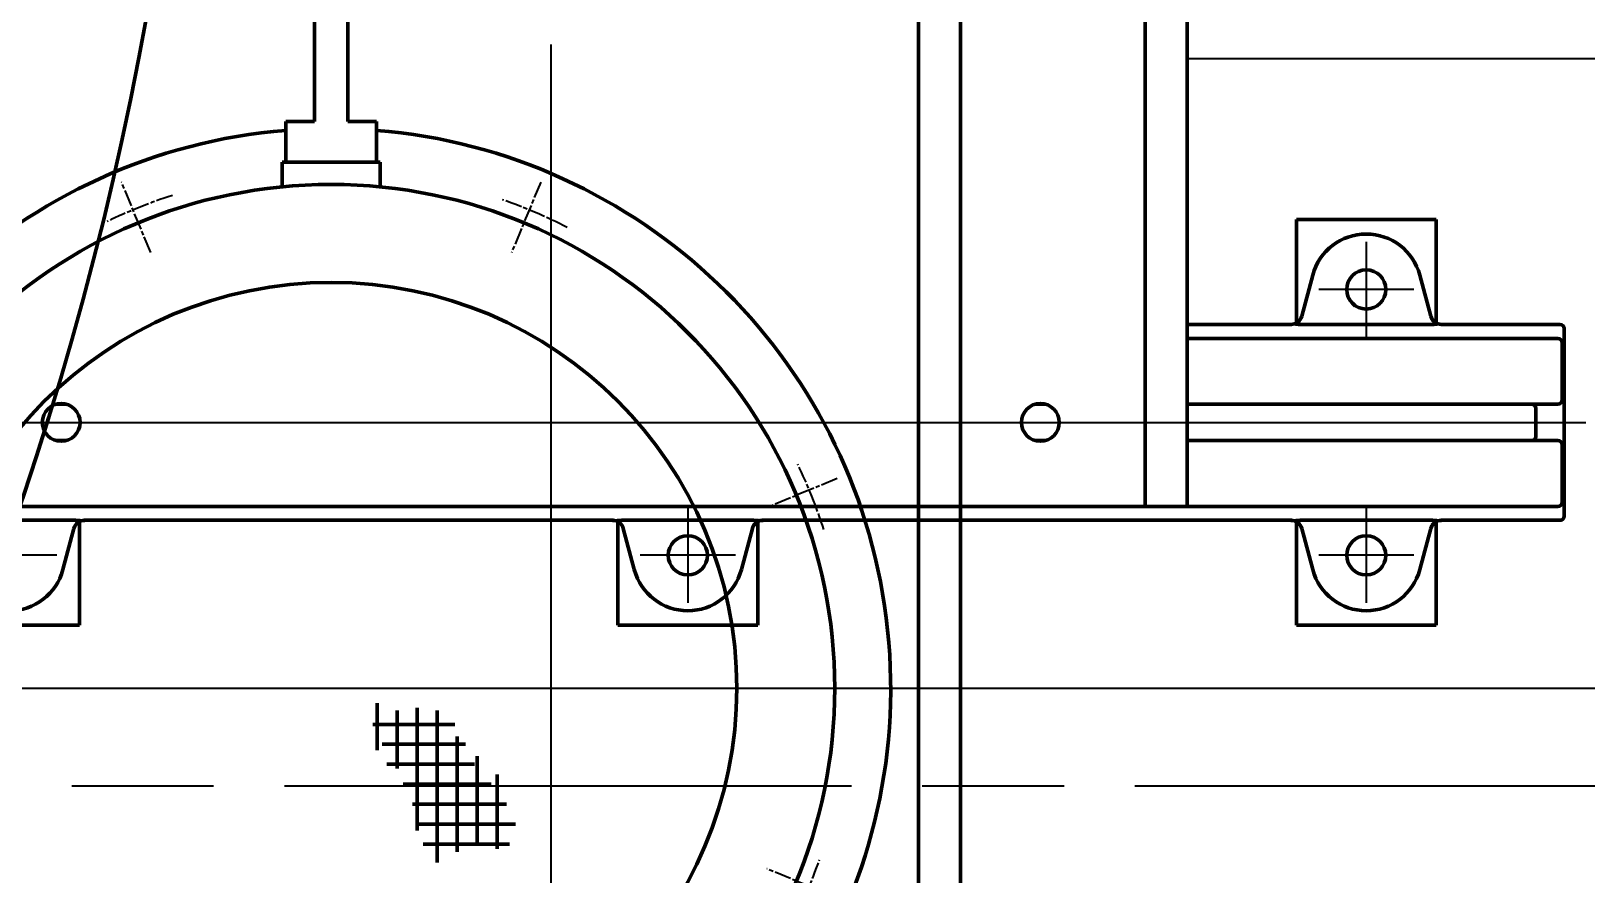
# Model space of a CAD drawing. Header units: millimetres. Extents: x 39335 to 110675, y -13954 to 36506.
# Drawn here: x 54859 to 55970, y 8291 to 8893 of the extents above; entities that cross this region are included whole.
import ezdxf

# ---------------------------------------------------------------- set-up
doc = ezdxf.new("R2010")
doc.units = ezdxf.units.MM
for name, pattern in [('AM_ISO02W050', [7.5, 6, -1.5]), ('AM_ISO08W050', [18, 12, -1.5, 3, -1.5]), ('EB_DASHDOT', [39, 30, -3, 3, -3])]:
    doc.linetypes.add(name, pattern=pattern)
for name, color, linetype, lineweight in [('AM_0', 7, 'Continuous', 50), ('AM_1', 14, 'Continuous', 50), ('AM_2', 5, 'Continuous', 50), ('AM_3', 6, 'AM_ISO02W050', 25), ('AM_5', 3, 'Continuous', 25), ('AM_7', 4, 'AM_ISO08W050', 25), ('CAXA1', 1, 'EB_DASHDOT', 25), ('RED', 1, 'Continuous', 9)]:
    doc.layers.add(name, color=color, linetype=linetype, lineweight=lineweight)
doc.styles.add('\\M+5B1EA\\M+5D7BC', font='', dxfattribs={"width": 0.667})
doc.styles.get("Standard").update_dxf_attribs({"font": 'ISOCP.SHX'})
doc.styles.get('\\M+5B1EA\\M+5D7BC').set_extended_font_data('FangSong_GB2312')
doc.dimstyles.new('\\M+5B1EA\\M+5D7BC', dxfattribs={"dimscale": 35, "dimtxt": 3.5, "dimasz": 4, "dimexe": 2, "dimexo": 0, "dimtad": 1, "dimdec": 1, "dimdsep": 46, "dimtxsty": '\\M+5B1EA\\M+5D7BC', "dimcen": 0, "dimdle": 6, "dimazin": 2, "dimtfac": 1, "dimtdec": 1, "dimtmove": 0, "dimatfit": 3, "dimfxl": 0, "dimtolj": 1, "dimtzin": 0, "dimarcsym": 0})
doc.dimstyles.new('AM_ISO$0', dxfattribs={"dimtxt": 3.5, "dimasz": 2.5, "dimexe": 1, "dimexo": 1, "dimgap": 1.5, "dimtad": 1, "dimdsep": 46, "dimtxsty": 'Standard', "dimcen": 0, "dimclrd": 256, "dimclre": 256, "dimclrt": 2, "dimadec": 0, "dimazin": 2, "dimtp": 0.1, "dimtm": 0.1, "dimtfac": 0.71, "dimtmove": 0, "dimatfit": 0, "dimfxl": 0, "dimlwd": -1, "dimlwe": -1, "dimarcsym": 0})

# ---------------------------------------------------------------- blocks, each defined once
blk = doc.blocks.new('355SMB-Draufsicht')
at = {"layer": 'AM_2'}
for p, q in [((-12, 480), (-12, 405)), ((12, 480), (12, 405)), ((-32.5, 405), (-32.5, 376)), ((-12, 405), (-32.5, 405)), ((32.5, 405), (12, 405)), ((32.5, 405), (32.5, 375.2)), ((-35, 376), (-35, 358.3)), ((35, 376), (-35, 376)), ((35, 376), (35, 358.3)), ((32.9, -10.6), (32.9, -44.2)), ((47.2, -16), (47.2, -57.3)), ((61.5, -13.9), (61.5, -101.7)), ((75.8, -16), (75.8, -124.5)), ((88.5, -25.8), (29.9, -25.8)), ((96.1, -40), (36.4, -40)), ((90.1, -34.5), (90.1, -116.9)), ((102.6, -54.3), (39.7, -54.3)), ((104.4, -48.6), (104.4, -112.6)), ((118.6, -61.6), (118.6, -114.7)), ((114.5, -68.6), (51.6, -68.6)), ((125.3, -82.9), (58.1, -82.9)), ((131.8, -97.2), (61.4, -97.2)), ((127.5, -111.5), (65.7, -111.5)), ((-106, -378), (-108.4, -343.3)), ((108.4, -343.3), (106, -378)), ((-42.5, -378), (-43.9, -357.3)), ((-35, -358.3), (-35, -376)), ((35, -358.3), (35, -376)), ((44, -357.3), (42.5, -378)), ((35, -376), (-35, -376)), ((-32.5, -376), (-32.5, -405)), ((32.5, -375.2), (32.5, -405)), ((-187.4, -378), (-189.8, -395)), ((-32.5, -378), (-187.4, -378)), ((187.4, -378), (32.5, -378)), ((194.3, -427), (187.4, -378)), ((-189.8, -395), (-234.1, -395)), ((-242, -401.9), (-249.2, -453)), ((-12, -405), (-32.5, -405)), ((-12, -405), (-12, -480)), ((32.5, -405), (12, -405)), ((12, -405), (12, -480)), ((215, -427), (194.3, -427)), ((199.7, -427), (197.9, -453)), ((218, -577), (215, -427)), ((-258.3, -453), (-260, -465)), ((-12, -453), (-258.3, -453)), ((197.9, -453), (12, -453)), ((-258.6, -475), (-260, -465)), ((-12, -465), (-260, -465)), ((215.1, -465), (12, -465)), ((-12, -475), (-258.6, -475)), ((-216.1, -570), (-247, -475)), ((197.8, -475), (12, -475)), ((205, -578.4), (197.8, -475)), ((-81.8, -544.1), (-69.8, -509.8)), ((-69.8, -509.8), (-60, -509.8)), ((-60, -544.1), (-60, -509.8)), ((-58.6, -544.1), (-58.6, -509.8)), ((-58.6, -509.8), (-48.8, -509.8)), ((-48.8, -509.8), (-36.8, -544.1)), ((-19.4, -509.8), (0.9, -509.8)), ((-19.4, -544.1), (-19.4, -509.8)), ((0.9, -544.1), (0.9, -509.8)), ((2.3, -509.8), (8.6, -509.8)), ((2.3, -544.1), (2.3, -509.8)), ((35.2, -544.1), (35.2, -509.8)), ((35.2, -509.8), (55.5, -509.8)), ((55.5, -544.1), (55.5, -509.8)), ((56.9, -509.8), (63.2, -509.8)), ((56.9, -544.1), (56.9, -509.8)), ((-81.8, -544.1), (-60, -544.1)), ((-58.6, -544.1), (-36.8, -544.1)), ((-19.4, -544.1), (0.9, -544.1)), ((2.3, -544.1), (23.6, -544.1)), ((35.2, -544.1), (55.5, -544.1)), ((56.9, -544.1), (78.2, -544.1)), ((-94.3, -579.8), (-82.3, -545.5)), ((-82.3, -545.5), (-60, -545.5)), ((-60, -565.8), (-60, -545.5)), ((-58.6, -565.8), (-58.6, -545.5)), ((-58.6, -545.5), (-36.3, -545.5)), ((-36.3, -545.5), (-24.3, -579.8)), ((-19.4, -579.8), (-19.4, -545.5)), ((-19.4, -545.5), (0.9, -545.5)), ((0.9, -579.8), (0.9, -545.5)), ((2.3, -579.8), (2.3, -545.5)), ((2.3, -545.5), (24.8, -545.5)), ((35.2, -545.5), (55.5, -545.5)), ((35.2, -579.8), (35.2, -545.5)), ((55.5, -579.8), (55.5, -545.5)), ((56.9, -579.8), (56.9, -545.5)), ((56.9, -545.5), (79.4, -545.5)), ((-76.8, -579.8), (-71.9, -565.8)), ((-71.9, -565.8), (-60, -565.8)), ((-58.6, -565.8), (-46.7, -565.8)), ((-46.7, -565.8), (-41.8, -579.8)), ((1, -600), (-216.1, -570)), ((218, -577), (1, -600)), ((-94.3, -579.8), (-76.8, -579.8)), ((-41.8, -579.8), (-24.3, -579.8)), ((-19.4, -579.8), (0.9, -579.8)), ((35.2, -579.8), (55.5, -579.8)), ((56.9, -579.8), (63.2, -579.8))]:
    blk.add_line(p, q, dxfattribs=at)
for radius in [360, 290]:
    blk.add_circle((0, 0), radius, dxfattribs=at)
for centre, radius, start, end in [((0, 480), 12, 0, 180), ((0, 0), 400, 94.66, 250.91), ((0, 0), 400, 289.09, 85.34), ((-234.1, -403), 8, 90, 172), ((0, -480), 12, 180, 0), ((8.6, -525.5), 15.8, 0.0021, 90.0021), ((63.2, -525.5), 15.8, 0.0021, 90.0021), ((8.6, -525.5), 15.8, 299.3821, 0.0021), ((63.2, -525.5), 15.8, 299.3821, 0.0021), ((8.6, -558.8), 21, 44.4321, 68.4121), ((63.2, -558.8), 21, 44.4321, 68.4121), ((8.6, -558.8), 21, 0.0021, 39.3021), ((63.2, -558.8), 21, 0.0021, 39.3021), ((8.6, -558.8), 21, 270.0021, 0.0021), ((63.2, -558.8), 21, 270.0021, 0.0021)]:
    blk.add_arc(centre, radius, start, end, dxfattribs=at)
at = {"layer": 'AM_7'}
for p, q in [((-129, 311.4), (-149.8, 361.7)), ((149.8, 361.7), (129, 311.4)), ((-311.4, 129), (-361.7, 149.8)), ((361.7, 149.8), (311.4, 129)), ((-311.4, -129), (-361.7, -149.8)), ((361.7, -149.8), (311.4, -129)), ((-129, -311.4), (-149.8, -361.7)), ((149.8, -361.7), (129, -311.4))]:
    blk.add_line(p, q, dxfattribs=at)
for start, end in [(107.86, 115.66), (62.86, 70.66), (152.86, 160.66), (17.86, 25.66), (197.86, 205.66), (332.86, 340.66), (242.86, 250.66), (287.86, 295.66)]:
    blk.add_arc((0, 0), 370, start, end, dxfattribs=at)
blk = doc.blocks.new('platte')
at = {"layer": 'AM_1'}
for p, q in [((0, 0), (0, 730)), ((0, 730), (900, 730)), ((30, 0), (30, 730)), ((870, 0), (870, 730)), ((900, 0), (900, 730)), ((0, 0), (0, -730)), ((30, 0), (30, -730)), ((870, 0), (870, -730)), ((900, 0), (900, -730)), ((0, -730), (900, -730))]:
    blk.add_line(p, q, dxfattribs=at)
at = {"layer": 'AM_3'}
for p, q in [((0, 495), (900, 495)), ((0, -495), (900, -495))]:
    blk.add_line(p, q, dxfattribs=at)
for centre in [(125, 665), (775, 665)]:
    blk.add_circle(centre, 13.5, dxfattribs=at)
at = {"layer": 'AM_3', "extrusion": (0, 0, -1)}
for centre in [(-125, -665), (-775, -665)]:
    blk.add_circle(centre, 13.5, dxfattribs=at)
at = {"layer": 'AM_7'}
for p, q in [((125, 636.7), (125, 695.2)), ((775, 636.7), (775, 695.2)), ((125, -636.7), (125, -695.2)), ((775, -636.7), (775, -695.2))]:
    blk.add_line(p, q, dxfattribs=at)
blk = doc.blocks.new('*D214')
at = {"layer": 'AM_5', "linetype": 'Continuous', "transparency": 16777216}
for p, q in [((3799371.2, -147440.8), (3799371.2, -149673.1)), ((3796744.2, -149195.8), (3796744.2, -149673.1))]:
    blk.add_line(p, q, dxfattribs=at)
at = {"layer": 'AM_5', "color": 3, "linetype": 'Continuous', "transparency": 16777216}
blk.add_line((3799321.2, -149653.1), (3796794.2, -149653.1), dxfattribs=at)
for points in [[(3796794.2, -149644.7), (3796794.2, -149661.4), (3796744.2, -149653.1)], [(3799321.2, -149644.7), (3799321.2, -149661.4), (3799371.2, -149653.1)]]:
    blk.add_solid(points, dxfattribs=at)
at = {"layer": 'DEFPOINTS', "color": 0, "linetype": 'Continuous', "transparency": 16777216}
for p in [(3799371.2, -147420.8), (3796744.2, -149175.8), (3796744.2, -149653.1)]:
    blk.add_point(p, dxfattribs=at)
at = {"layer": 'AM_5', "color": 2, "linetype": 'Continuous', "lineweight": 25, "transparency": 16777216, "insert": (3798057.7, -149588.1), "char_height": 70, "attachment_point": 5}
blk.add_mtext('2627', dxfattribs=at)
blk = doc.blocks.new('*D294')
at = {"layer": 'DEFPOINTS', "color": 0, "transparency": 16777216}
for p in [(53698.1, 9323.9), (53698.1, 8423.9), (58508.5, 8423.9)]:
    blk.add_point(p, dxfattribs=at)
at = {"layer": 'RED', "color": 0, "linetype": 'ByBlock', "lineweight": -2, "transparency": 16777216}
for p, q in [((58508.5, 9323.9), (58508.5, 11321.2)), ((53698.1, 9323.9), (58578.5, 9323.9)), ((58508.5, 8563.9), (58508.5, 9183.9)), ((53698.1, 8423.9), (58578.5, 8423.9))]:
    blk.add_line(p, q, dxfattribs=at)
at = {"layer": 'RED', "color": 0, "transparency": 16777216}
for points in [[(58485.1, 9183.9), (58531.8, 9183.9), (58508.5, 9323.9)], [(58485.1, 8563.9), (58531.8, 8563.9), (58508.5, 8423.9)]]:
    blk.add_solid(points, dxfattribs=at)
at = {"layer": 'RED', "color": 0, "transparency": 16777216, "insert": (58276.6, 10939.1), "char_height": 420, "attachment_point": 5, "rotation": 90, "style": '\\M+5B1EA\\M+5D7BC'}
blk.add_mtext('\\A1;900', dxfattribs=at)
blk = doc.blocks.new('qwrgfqwefqwe')
at = {"layer": 'AM_0'}
for p, q in [((3799796.23, -147770.77), (3799796.23, -147243.27)), ((3799826.23, -147770.77), (3799826.23, -147243.27)), ((3799904.23, -147565.77), (3800004.23, -147565.77)), ((3799904.23, -147639.79), (3799904.23, -147565.77)), ((3800004.23, -147565.77), (3800004.23, -147639.79)), ((3799908.11, -147634.84), (3799915.97, -147605.52)), ((3799992.49, -147605.52), (3800000.35, -147634.84)), ((3799826.23, -147640.77), (3799901.01, -147640.77)), ((3799906.98, -147640.77), (3800001.48, -147640.77)), ((3800007.45, -147640.77), (3800092.02, -147640.77)), ((3800092.02, -147640.77), (3800092.63, -147640.77)), ((3799826.23, -147650.77), (3800091.24, -147650.77)), ((3800095.63, -147643.77), (3800095.63, -147777.77)), ((3800094.23, -147694.77), (3800094.23, -147653.83)), ((3799024.87, -147697.77), (3799017.59, -147697.77)), ((3799724.87, -147697.77), (3799717.59, -147697.77)), ((3800091.23, -147697.77), (3799826.23, -147697.77)), ((3800075.46, -147720.77), (3800075.46, -147700.77)), ((3800091.23, -147697.77), (3800091.26, -147697.77)), ((3799024.87, -147723.77), (3799017.59, -147723.77)), ((3799724.87, -147723.77), (3799717.59, -147723.77)), ((3800091.23, -147723.77), (3799826.23, -147723.77)), ((3800091.26, -147723.77), (3800091.23, -147723.77)), ((3800094.23, -147767.71), (3800094.23, -147726.77)), ((3798946.23, -147770.77), (3799796.23, -147770.77)), ((3799796.23, -147770.77), (3799826.23, -147770.77)), ((3800091.24, -147770.77), (3799826.23, -147770.77)), ((3799031.48, -147780.77), (3798936.98, -147780.77)), ((3799034.23, -147781.76), (3799034.23, -147855.77)), ((3799416.01, -147780.77), (3799037.45, -147780.77)), ((3799419.23, -147855.77), (3799419.23, -147781.76)), ((3799516.48, -147780.77), (3799421.98, -147780.77)), ((3799519.23, -147781.76), (3799519.23, -147855.77)), ((3799901.01, -147780.77), (3799522.45, -147780.77)), ((3799904.23, -147855.77), (3799904.23, -147781.76)), ((3800001.48, -147780.77), (3799906.98, -147780.77)), ((3800004.23, -147781.76), (3800004.23, -147855.77)), ((3800092.02, -147780.77), (3800007.45, -147780.77)), ((3800092.63, -147780.77), (3800092.02, -147780.77)), ((3799030.35, -147786.7), (3799022.49, -147816.02)), ((3799430.97, -147816.02), (3799423.11, -147786.7)), ((3799515.35, -147786.7), (3799507.49, -147816.02)), ((3799915.97, -147816.02), (3799908.11, -147786.7)), ((3800000.35, -147786.7), (3799992.49, -147816.02)), ((3799034.23, -147855.77), (3798934.23, -147855.77)), ((3799519.23, -147855.77), (3799419.23, -147855.77)), ((3800004.23, -147855.77), (3799904.23, -147855.77))]:
    blk.add_line(p, q, dxfattribs=at)
for centre, radius in [((3799954.23, -147615.77), 14), ((3799021.23, -147710.77), 13.5), ((3799721.23, -147710.77), 13.5), ((3799469.23, -147805.77), 14), ((3799954.23, -147805.77), 14)]:
    blk.add_circle(centre, radius, dxfattribs=at)
for centre, radius, start, end in [((3796744.23, -147000.77), 2375, 270, 90), ((3799954.23, -147615.77), 39.61, 15, 165), ((3800072.46, -147700.77), 3, 0, 90), ((3800072.46, -147720.77), 3, 270, 0), ((3798984.23, -147805.77), 39.61, 195, 345), ((3799469.23, -147805.77), 39.61, 195, 345), ((3799954.23, -147805.77), 39.61, 195, 345)]:
    blk.add_arc(centre, radius, start, end, dxfattribs=at)
for centre, major_axis, ratio, start_param, end_param in [((3799900.38, -147632.77), (8, 0), 0.9998368, 4.712389, 6.0214267), ((3800008.08, -147632.77), (8, 0), 0.9998368, 3.4033512, 4.712389), ((3800092.63, -147643.77), (-3, 0), 0.9998477, 3.1415927, 4.712389), ((3800091.23, -147653.84), (0.24, 3.06), 0.9760454, 4.7926915, 6.3597018), ((3800091.23, -147694.77), (3, 0), 0.9998477, 4.712389, 6.2831853), ((3800091.23, -147726.77), (3, 0), 0.9998477, 0, 1.5707963), ((3800091.23, -147767.7), (-0.24, 3.06), 0.9760454, 3.0650761, 4.6320865), ((3799038.08, -147788.77), (8, 0), 0.9998368, 1.5707963, 2.8798341), ((3799415.38, -147788.77), (8, 0), 0.9998368, 0.2617586, 1.5707963), ((3799523.08, -147788.77), (8, 0), 0.9998368, 1.5707963, 2.8798341), ((3799523.1, -147788.77), (-6.02, 5.77), 0.9219265, 5.6316836, 5.8504505), ((3799528.3, -147783.56), (14.33, 0), 0.2169538, 2.0386221, 2.0622737), ((3799900.38, -147788.77), (8, 0), 0.9998368, 0.2617586, 1.5707963), ((3800008.08, -147788.77), (8, 0), 0.9998368, 1.5707963, 2.8798341), ((3800092.63, -147777.77), (-3, 0), 0.9998477, 1.5707963, 3.1415926)]:
    blk.add_ellipse(centre, major_axis=major_axis, ratio=ratio, start_param=start_param, end_param=end_param, dxfattribs=at)
for points, knots in [([(3799903.55, -147640.48), (3799903.52, -147640.47), (3799903.5, -147640.46), (3799903.47, -147640.46), (3799903.44, -147640.45), (3799903.42, -147640.44), (3799903.39, -147640.44), (3799903.38, -147640.44), (3799903.38, -147640.44), (3799903.37, -147640.44), (3799903.35, -147640.44), (3799903.33, -147640.44), (3799903.31, -147640.44), (3799903.28, -147640.44), (3799903.26, -147640.44), (3799903.24, -147640.45), (3799903.23, -147640.45), (3799903.22, -147640.45), (3799903.21, -147640.45)], [0, 0, 0, 0, 0.00017490531, 0.00017490531, 0.00017490531, 0.00035262533, 0.00035262533, 0.00035262533, 0.00038933728, 0.00038933728, 0.00038933728, 0.00054470541, 0.00054470541, 0.00054470541, 0.00070021744, 0.00070021744, 0.00070021744, 0.00077867457, 0.00077867457, 0.00077867457, 0.00077867457]), ([(3799906.98, -147640.77), (3799906.21, -147640.77), (3799905.48, -147640.74), (3799904.58, -147640.66), (3799904.3, -147640.63), (3799903.97, -147640.58), (3799903.86, -147640.56), (3799903.68, -147640.53), (3799903.6, -147640.51), (3799903.55, -147640.48)], [0, 0, 0, 0, 0.23119235, 0.23119235, 0.35415155, 0.35415155, 0.41542645, 0.41542645, 0.46885187, 0.46885187, 0.46885187, 0.46885187]), ([(3800004.91, -147640.48), (3800004.86, -147640.51), (3800004.78, -147640.53), (3800004.6, -147640.56), (3800004.49, -147640.58), (3800004.16, -147640.63), (3800003.88, -147640.66), (3800002.99, -147640.74), (3800002.25, -147640.77), (3800001.48, -147640.77)], [0.00000548, 0.00000548, 0.00000548, 0.00000548, 0.03500109, 0.03500109, 0.07513764, 0.07513764, 0.15567961, 0.15567961, 0.30716776, 0.30716776, 0.30716776, 0.30716776]), ([(3800004.91, -147640.48), (3800004.94, -147640.47), (3800004.96, -147640.46), (3800004.98, -147640.46), (3800005.01, -147640.45), (3800005.03, -147640.45), (3800005.06, -147640.44), (3800005.07, -147640.44), (3800005.08, -147640.44), (3800005.09, -147640.44), (3800005.11, -147640.44), (3800005.13, -147640.44), (3800005.15, -147640.44), (3800005.18, -147640.44), (3800005.2, -147640.44), (3800005.22, -147640.45), (3800005.23, -147640.45), (3800005.24, -147640.45), (3800005.25, -147640.45)], [0, 0, 0, 0, 0.00015964119, 0.00015964119, 0.00015964119, 0.00032235854, 0.00032235854, 0.00032235854, 0.00038933728, 0.00038933728, 0.00038933728, 0.00054465662, 0.00054465662, 0.00054465662, 0.00069950149, 0.00069950149, 0.00069950149, 0.00077867457, 0.00077867457, 0.00077867457, 0.00077867457]), ([(3799031.48, -147780.77), (3799032.25, -147780.77), (3799032.99, -147780.81), (3799033.88, -147780.88), (3799034.16, -147780.91), (3799034.49, -147780.96), (3799034.6, -147780.98), (3799034.78, -147781.01), (3799034.86, -147781.04), (3799034.91, -147781.06)], [0, 0, 0, 0, 0.23119235, 0.23119235, 0.35415155, 0.35415155, 0.41542645, 0.41542645, 0.46885187, 0.46885187, 0.46885187, 0.46885187]), ([(3799034.91, -147781.06), (3799034.94, -147781.07), (3799034.96, -147781.08), (3799034.99, -147781.09), (3799035.02, -147781.09), (3799035.04, -147781.1), (3799035.07, -147781.1), (3799035.08, -147781.1), (3799035.08, -147781.1), (3799035.09, -147781.1), (3799035.11, -147781.1), (3799035.13, -147781.1), (3799035.15, -147781.1), (3799035.18, -147781.1), (3799035.2, -147781.1), (3799035.22, -147781.1), (3799035.23, -147781.09), (3799035.24, -147781.09), (3799035.25, -147781.09)], [0, 0, 0, 0, 0.00017490531, 0.00017490531, 0.00017490531, 0.00035262533, 0.00035262533, 0.00035262533, 0.00038933728, 0.00038933728, 0.00038933728, 0.00054470541, 0.00054470541, 0.00054470541, 0.00070021744, 0.00070021744, 0.00070021744, 0.00077867457, 0.00077867457, 0.00077867457, 0.00077867457]), ([(3799418.55, -147781.06), (3799418.53, -147781.07), (3799418.5, -147781.08), (3799418.48, -147781.08), (3799418.45, -147781.09), (3799418.43, -147781.1), (3799418.4, -147781.1), (3799418.39, -147781.1), (3799418.38, -147781.1), (3799418.37, -147781.1), (3799418.35, -147781.1), (3799418.33, -147781.1), (3799418.31, -147781.1), (3799418.28, -147781.1), (3799418.26, -147781.1), (3799418.24, -147781.1), (3799418.23, -147781.09), (3799418.22, -147781.09), (3799418.21, -147781.09)], [0, 0, 0, 0, 0.00015964119, 0.00015964119, 0.00015964119, 0.00032235854, 0.00032235854, 0.00032235854, 0.00038933728, 0.00038933728, 0.00038933728, 0.00054465662, 0.00054465662, 0.00054465662, 0.00069950149, 0.00069950149, 0.00069950149, 0.00077867457, 0.00077867457, 0.00077867457, 0.00077867457]), ([(3799418.55, -147781.06), (3799418.6, -147781.04), (3799418.68, -147781.01), (3799418.86, -147780.98), (3799418.97, -147780.96), (3799419.3, -147780.91), (3799419.58, -147780.88), (3799420.48, -147780.81), (3799421.21, -147780.77), (3799421.98, -147780.77)], [0.00000548, 0.00000548, 0.00000548, 0.00000548, 0.03500109, 0.03500109, 0.07513764, 0.07513764, 0.15567961, 0.15567961, 0.30716776, 0.30716776, 0.30716776, 0.30716776]), ([(3799516.48, -147780.77), (3799516.91, -147780.77), (3799517.34, -147780.78), (3799518.24, -147780.83), (3799518.67, -147780.86), (3799519.24, -147780.92), (3799519.46, -147780.95), (3799519.74, -147781.01), (3799519.84, -147781.03), (3799519.95, -147781.07), (3799519.97, -147781.09), (3799519.99, -147781.13), (3799519.99, -147781.14), (3799519.94, -147781.18), (3799519.91, -147781.19), (3799519.86, -147781.21)], [0, 0, 0, 0, 0.12855345, 0.12855345, 0.27597042, 0.27597042, 0.3660221, 0.3660221, 0.416097, 0.416097, 0.44981075, 0.44981075, 0.47937421, 0.47937421, 0.51188317, 0.51188317, 0.51188317, 0.51188317]), ([(3799521.83, -147780.79), (3799521.94, -147780.78), (3799522.05, -147780.77), (3799522.21, -147780.75), (3799522.26, -147780.74), (3799522.34, -147780.74), (3799522.36, -147780.73), (3799522.42, -147780.73), (3799522.44, -147780.73), (3799522.47, -147780.72), (3799522.47, -147780.72), (3799522.47, -147780.72)], [0, 0, 0, 0, 0.035398594, 0.035398594, 0.052983637, 0.052983637, 0.06176509, 0.06176509, 0.070544179, 0.070544179, 0.070774716, 0.070774716, 0.070774716, 0.070774716]), ([(3799903.55, -147781.06), (3799903.53, -147781.07), (3799903.5, -147781.08), (3799903.48, -147781.08), (3799903.45, -147781.09), (3799903.43, -147781.1), (3799903.4, -147781.1), (3799903.39, -147781.1), (3799903.38, -147781.1), (3799903.37, -147781.1), (3799903.35, -147781.1), (3799903.33, -147781.1), (3799903.31, -147781.1), (3799903.28, -147781.1), (3799903.26, -147781.1), (3799903.24, -147781.1), (3799903.23, -147781.09), (3799903.22, -147781.09), (3799903.21, -147781.09)], [0, 0, 0, 0, 0.00015964119, 0.00015964119, 0.00015964119, 0.00032235854, 0.00032235854, 0.00032235854, 0.00038933728, 0.00038933728, 0.00038933728, 0.00054465662, 0.00054465662, 0.00054465662, 0.00069950149, 0.00069950149, 0.00069950149, 0.00077867457, 0.00077867457, 0.00077867457, 0.00077867457]), ([(3799903.55, -147781.06), (3799903.6, -147781.04), (3799903.68, -147781.01), (3799903.86, -147780.98), (3799903.97, -147780.96), (3799904.3, -147780.91), (3799904.58, -147780.88), (3799905.48, -147780.81), (3799906.21, -147780.77), (3799906.98, -147780.77)], [0.00000548, 0.00000548, 0.00000548, 0.00000548, 0.03500109, 0.03500109, 0.07513764, 0.07513764, 0.15567961, 0.15567961, 0.30716776, 0.30716776, 0.30716776, 0.30716776]), ([(3800001.48, -147780.77), (3800002.25, -147780.77), (3800002.99, -147780.81), (3800003.88, -147780.88), (3800004.16, -147780.91), (3800004.49, -147780.96), (3800004.6, -147780.98), (3800004.78, -147781.01), (3800004.86, -147781.04), (3800004.91, -147781.06)], [0, 0, 0, 0, 0.23119235, 0.23119235, 0.35415155, 0.35415155, 0.41542645, 0.41542645, 0.46885187, 0.46885187, 0.46885187, 0.46885187]), ([(3800004.91, -147781.06), (3800004.94, -147781.07), (3800004.96, -147781.08), (3800004.99, -147781.09), (3800005.02, -147781.09), (3800005.04, -147781.1), (3800005.07, -147781.1), (3800005.08, -147781.1), (3800005.08, -147781.1), (3800005.09, -147781.1), (3800005.11, -147781.1), (3800005.13, -147781.1), (3800005.15, -147781.1), (3800005.18, -147781.1), (3800005.2, -147781.1), (3800005.22, -147781.1), (3800005.23, -147781.09), (3800005.24, -147781.09), (3800005.25, -147781.09)], [0, 0, 0, 0, 0.00017490531, 0.00017490531, 0.00017490531, 0.00035262533, 0.00035262533, 0.00035262533, 0.00038933728, 0.00038933728, 0.00038933728, 0.00054470541, 0.00054470541, 0.00054470541, 0.00070021744, 0.00070021744, 0.00070021744, 0.00077867457, 0.00077867457, 0.00077867457, 0.00077867457])]:
    blk.add_open_spline(points, degree=3, knots=knots, dxfattribs=at)
at = {"layer": 'AM_7', "ltscale": 33.781765}
for p, q in [((3799826.23, -147450.77), (3800194.23, -147450.77)), ((3800194.23, -147970.77), (3798690.95, -147970.77))]:
    blk.add_line(p, q, dxfattribs=at)
at = {"layer": 'AM_7', "linetype": 'Continuous'}
for p, q in [((3799954.23, -147581.77), (3799954.23, -147649.77)), ((3799988.23, -147615.77), (3799920.23, -147615.77)), ((3798847.22, -147710.77), (3800111.24, -147710.77)), ((3799469.23, -147771.77), (3799469.23, -147839.77)), ((3799954.23, -147771.77), (3799954.23, -147839.77)), ((3799018.23, -147805.77), (3798950.23, -147805.77)), ((3799503.23, -147805.77), (3799435.23, -147805.77)), ((3799988.23, -147805.77), (3799920.23, -147805.77))]:
    blk.add_line(p, q, dxfattribs=at)
at = {"layer": 'AM_5', "linetype": 'Continuous', "lineweight": 25}
dim = blk.add_linear_dim(base=(3796744.23, -149653.06), p1=(3799371.23, -147420.77), p2=(3796744.23, -149175.77), dimstyle='AM_ISO$0', override={"dimscale": 20, "dimdec": 0, "dimlfac": 1, "dimclrd": 3, "dimadec": 1}, dxfattribs=at)
dim.commit()
dim.dimension.update_dxf_attribs({"geometry": '*D214', "text_midpoint": (3798057.73, -149588.06)})

msp = doc.modelspace()

# ---------------------------------------------------------------- linework, layer by layer
at = {"layer": 'CAXA1', "linetype": 'EB_DASHDOT', "lineweight": 25}
msp.add_line((54482.48, 8423.9), (77281.62, 8423.9), dxfattribs=at)

# ---------------------------------------------------------------- block references
at = {"layer": 'AM_3'}
msp.add_blockref('platte', (54623.42, 8423.9), dxfattribs=at)
at = {"layer": 'AM_7'}
msp.add_blockref('355SMB-Draufsicht', (55073.42, 8423.9), dxfattribs=at)
at = {"layer": 'RED'}
msp.add_blockref('qwrgfqwefqwe', (-3744140.81, 156324.66), dxfattribs=at)

# ---------------------------------------------------------------- dimensions: what is measured, and where the dimension line sits
dim = msp.add_linear_dim(base=(58508.46, 8423.9), p1=(53698.1, 9323.89), p2=(53698.1, 8423.9), angle=90, dimstyle='\\M+5B1EA\\M+5D7BC', override={"dimtxt": 12, "dimdec": 0, "dimarcsym": 1}, dxfattribs=at)
dim.commit()
dim.dimension.update_dxf_attribs({"geometry": '*D294', "text_midpoint": (58508.46, 10939.11), "dimtype": 160})

doc.saveas('drawing.dxf')
